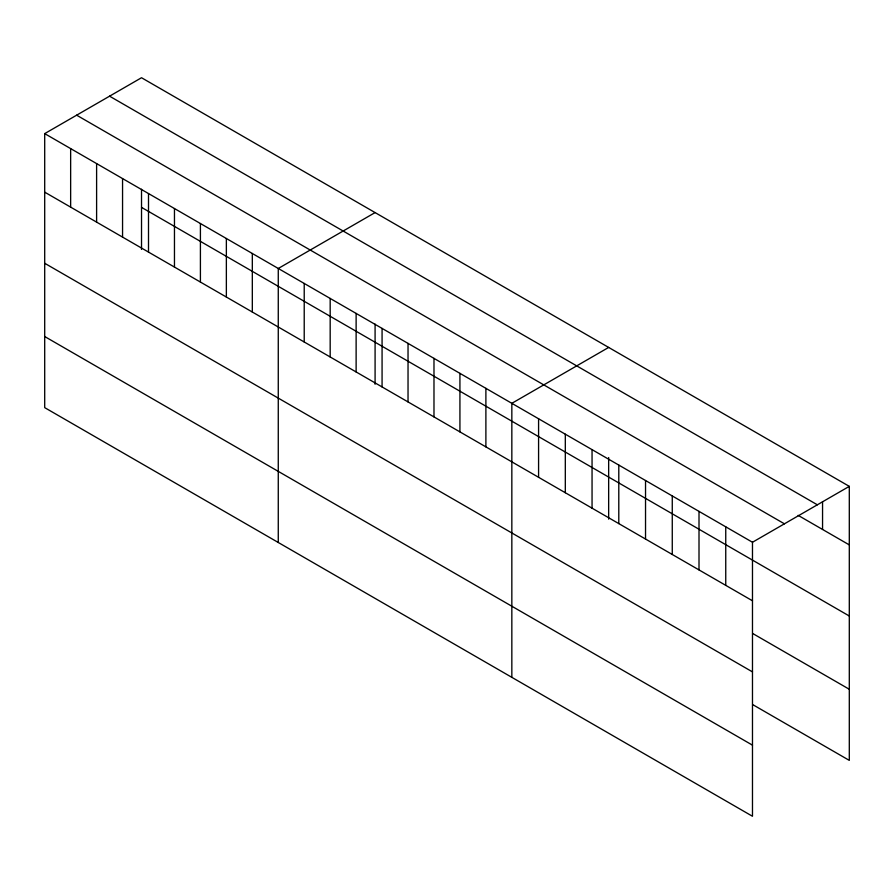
<?xml version="1.0" encoding="UTF-8"?>
<svg xmlns="http://www.w3.org/2000/svg" width="894" height="894" viewBox="0 0 894 894"><rect width="100%" height="100%" fill="white"/><g stroke="black" fill="none" stroke-linecap="round" stroke-linejoin="round"><path stroke-width="1.34" d="M44.7 133.619L752.48 542.256L752.48 816.267L44.7 407.642L44.7 133.619L141.52 77.733L849.3 486.358L849.3 760.381L752.804 704.662M375.089 212.582L278.269 268.479L278.269 542.49M608.658 347.431L511.837 403.328L511.837 677.339M752.48 542.256L849.3 486.358M109.571 96.172L817.351 504.808M798.152 515.369L849.3 544.893M76.649 115.181L784.429 523.817M141.52 207.374L849.3 616.011M44.7 192.154L752.48 600.79M752.804 633.555L849.3 689.263M44.7 263.272L752.48 671.897M44.7 336.524L752.48 745.16M822.558 501.59L822.558 529.46M725.749 526.823L725.749 585.358M699.007 511.39L699.007 569.925M672.266 495.946L672.266 554.481M645.535 480.514L645.535 539.048M618.793 465.07L618.793 523.605M608.658 457.549L608.658 519.123M592.051 449.637L592.051 508.172M565.31 434.193L565.31 492.728M538.579 418.761L538.579 477.295M485.889 388.342L485.889 446.877M459.929 373.357L459.929 431.891M433.981 358.371L433.981 416.906M408.033 343.385L408.033 401.92M382.073 328.411L382.073 386.946M375.089 324.097L375.089 384.275M356.125 313.425L356.125 371.96M330.177 298.44L330.177 356.974M304.217 283.454L304.217 341.989M252.32 253.494L252.32 312.028M226.361 238.508L226.361 297.043M200.412 223.522L200.412 282.057M174.464 208.537L174.464 267.071M148.505 193.562L148.505 252.097M141.52 189.249L141.52 249.426M122.556 178.577L122.556 237.111M96.608 163.591L96.608 222.125M70.648 148.605L70.648 207.14"/></g></svg>
